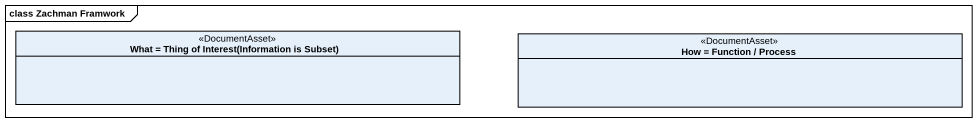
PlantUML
@startuml
mainframe class Zachman Framwork
hide circle
hide empty members
class "What = Thing of Interest(Information is Subset)" as What_Thing_of_Interest <<DocumentAsset>>
class "How = Function / Process" as How_Function_Process <<DocumentAsset>>
@enduml
